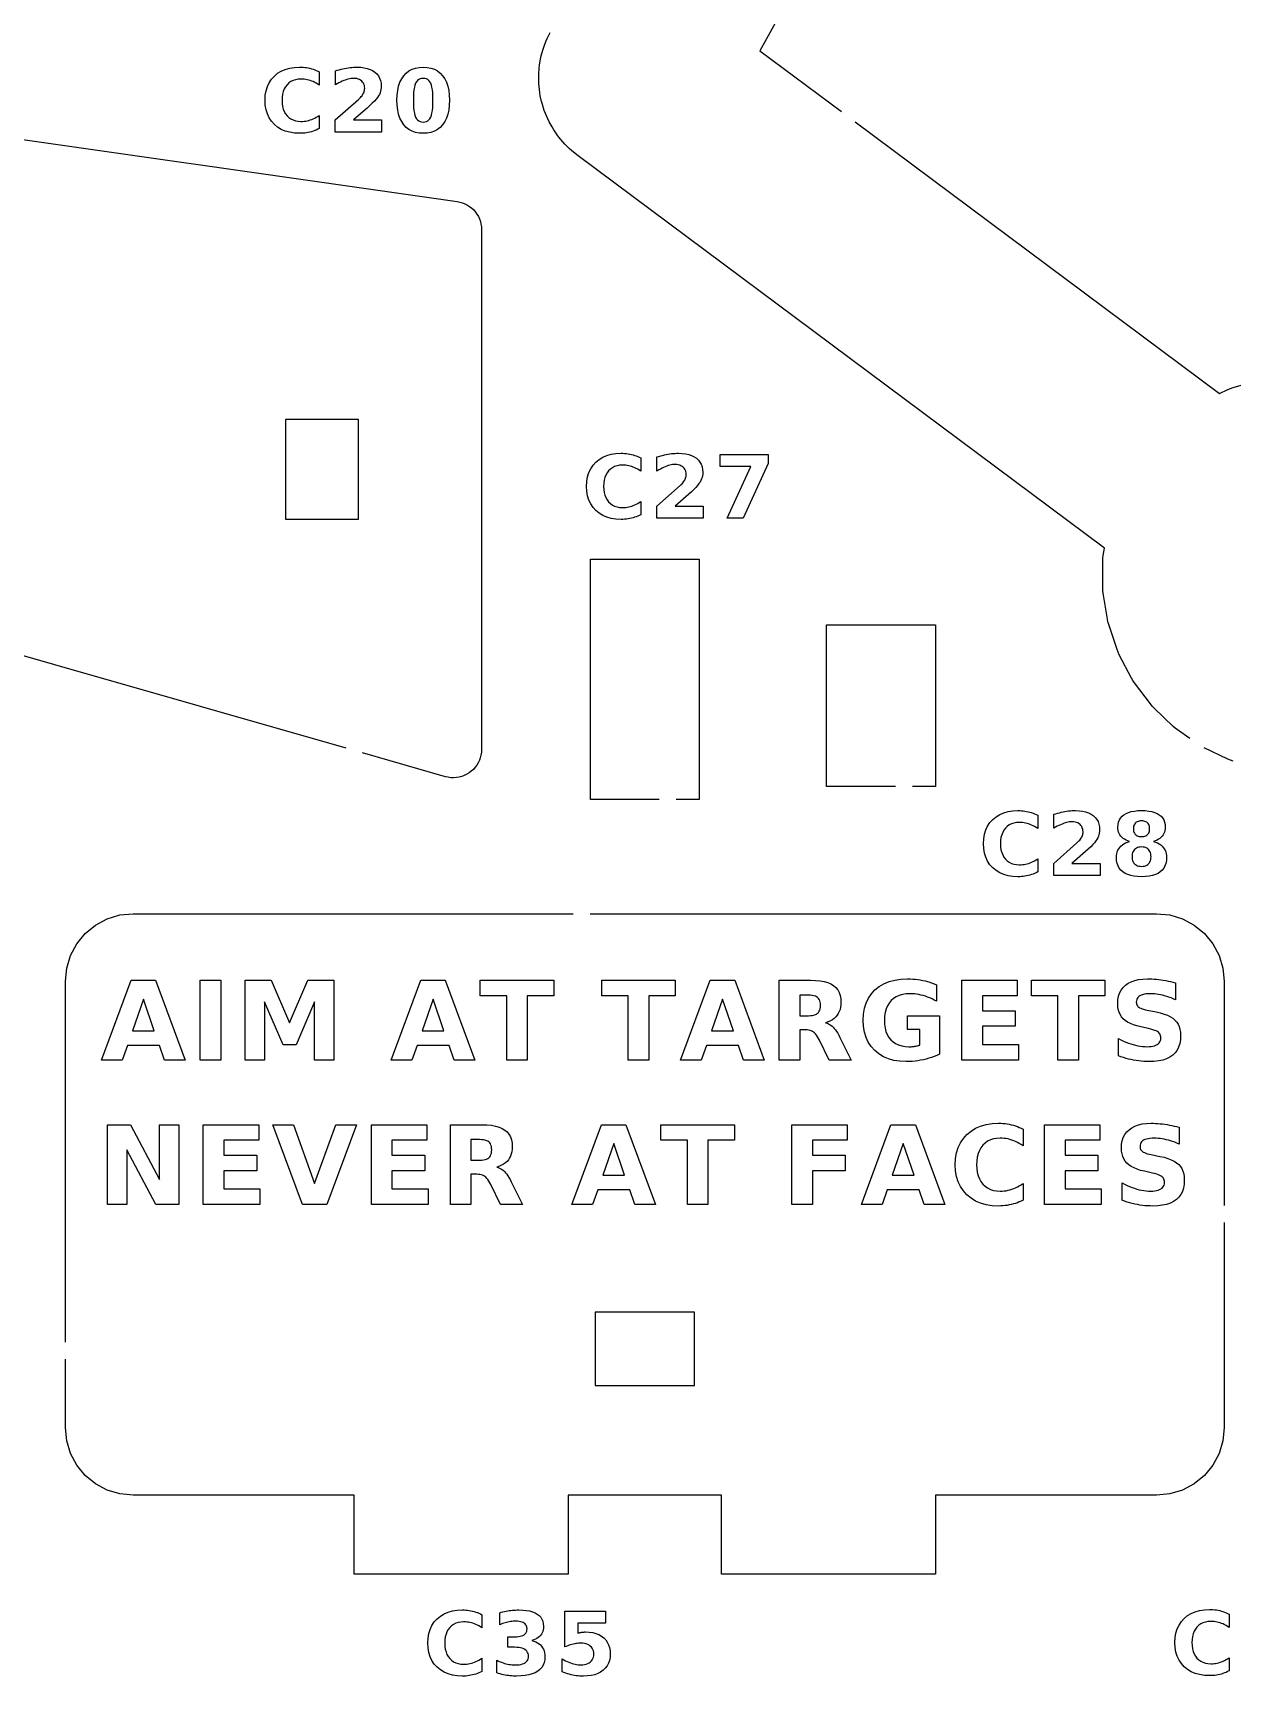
# Model space of a CAD drawing. Header units: millimetres. Extents: x 9 to 296, y 5 to 140.
# Drawn here: x 58.7 to 104.4, y 5 to 67.6 of the extents above; entities that cross this region are included whole.
import ezdxf

# ---------------------------------------------------------------- set-up
doc = ezdxf.new("R2010")
doc.units = ezdxf.units.MM
doc.layers.add('CUT', color=1, linetype='CONTINUOUS')
doc.layers.add('ENGRAVE', color=5, linetype='CONTINUOUS')

msp = doc.modelspace()

# ---------------------------------------------------------------- linework, layer by layer
at = {"layer": 'CUT', "color": 1}
for points in [[(88.0529, 69.9746), (86.3875, 66.9359), (89.497, 64.6198)], [(102.773, 40.743), (102.2959, 41.0723), (102.2118, 41.1355), (102.133, 41.2052), (101.4059, 41.9036), (101.333, 41.9795), (101.2665, 42.061), (100.6608, 42.867), (100.6011, 42.9536), (100.5485, 43.0447), (100.0799, 43.9374), (100.0348, 44.0324), (99.9975, 44.1308), (99.6783, 45.0871), (99.649, 45.1881), (99.628, 45.2912), (99.4662, 46.2864), (99.4536, 46.3908), (99.4493, 46.4959), (99.4493, 47.5041), (99.4536, 47.6092), (99.4662, 47.7136), (99.512, 47.9951), (79.4561, 62.934), (79.4077, 62.9718), (79.2094, 63.1348), (79.1184, 63.2173), (78.957, 63.378), (78.8742, 63.4687), (78.7289, 63.644), (78.6552, 63.7423), (78.5273, 63.9307), (78.4632, 64.0355), (78.3538, 64.2352), (78.3, 64.3456), (78.2102, 64.5549), (78.1671, 64.67), (78.0977, 64.8868), (78.0658, 65.0055), (78.0173, 65.2279), (77.9969, 65.3491), (77.9698, 65.5752), (77.961, 65.6977), (77.9557, 65.9253), (77.9586, 66.0482), (77.9749, 66.2753), (77.9896, 66.3973), (78.0275, 66.6218), (78.0537, 66.7418), (78.1128, 66.9617), (78.1503, 67.0787), (78.2302, 67.2919), (78.2787, 67.4048), (78.3911, 67.6355)], [(90.0183, 64.2315), (103.904, 53.8885), (104.2185, 54.0378), (104.3153, 54.079), (104.4151, 54.1123), (105.3835, 54.3928), (105.4856, 54.418), (105.5894, 54.4349), (106.5903, 54.5564), (106.6951, 54.5649), (106.8003, 54.5649), (107.8077, 54.5243), (107.9126, 54.5158), (108.0164, 54.4989), (109.0042, 54.2973), (109.1064, 54.2721), (109.2062, 54.2388), (109.4684, 54.1393), (124.3127, 67.4196), (124.2712, 67.4961), (124.2219, 67.6124), (124.1838, 67.7329)], [(54.373, 64.1225), (74.8538, 61.1966), (74.9526, 61.1777), (75.0508, 61.1489), (75.1459, 61.111), (75.2369, 61.0641), (75.3231, 61.0088), (75.4036, 60.9456), (75.4777, 60.875), (75.5448, 60.7976), (75.6042, 60.7143), (75.6554, 60.6256), (75.698, 60.5325), (75.7315, 60.4358), (75.7556, 60.3363), (75.7702, 60.235), (75.775, 60.1345), (75.775, 40.3239), (75.77, 40.2213), (75.7548, 40.1178), (75.7296, 40.0163), (75.6947, 39.9177), (75.6503, 39.823), (75.597, 39.733), (75.5351, 39.6487), (75.4654, 39.5707), (75.3884, 39.4999), (75.3049, 39.437), (75.2157, 39.3824), (75.1216, 39.3367), (75.0235, 39.3005), (74.9223, 39.2739), (74.8191, 39.2573), (74.7147, 39.2507), (74.6102, 39.2544), (74.5065, 39.2682), (74.4064, 39.2916), (71.2416, 40.1958)], [(82.55, 38.425), (79.925, 38.425), (79.925, 47.575), (84.075, 47.575), (84.075, 38.425), (83.2, 38.425)], [(70.6166, 40.3744), (48.4029, 46.7212)], [(91.55, 38.925), (88.925, 38.925), (88.925, 45.075), (93.075, 45.075), (93.075, 38.925), (92.2, 38.925)], [(104.4151, 39.8877), (104.3153, 39.921), (104.2185, 39.9622), (103.3177, 40.3897)], [(59.925, 17.7612), (59.925, 31.5037), (59.9741, 32.0024), (60.1207, 32.4855), (60.3587, 32.9308), (60.6789, 33.3211), (61.0692, 33.6413), (61.5145, 33.8793), (61.9976, 34.0259), (62.4963, 34.075), (79.2723, 34.075)], [(79.9223, 34.075), (101.5037, 34.075), (102.0024, 34.0259), (102.4855, 33.8793), (102.9308, 33.6413), (103.3211, 33.3211), (103.6413, 32.9308), (103.8793, 32.4855), (104.0259, 32.0024), (104.075, 31.5037), (104.075, 22.9665)], [(104.075, 22.3165), (104.075, 14.4963), (104.0259, 13.9976), (103.8793, 13.5145), (103.6413, 13.0692), (103.3211, 12.6789), (102.9308, 12.3587), (102.4855, 12.1207), (102.0024, 11.9741), (101.5037, 11.925), (93.075, 11.925), (93.075, 8.925), (84.925, 8.925), (84.925, 11.925), (79.075, 11.925), (79.075, 8.925), (70.925, 8.925), (70.925, 11.925), (62.4963, 11.925), (61.9976, 11.9741), (61.5145, 12.1207), (61.0692, 12.3587), (60.6789, 12.6789), (60.3587, 13.0692), (60.1207, 13.5145), (59.9741, 13.9976), (59.925, 14.4963), (59.925, 17.1112)]]:
    msp.add_lwpolyline(points, dxfattribs=at)
for points in [[(71.095, 52.895), (68.305, 52.895), (68.305, 49.105), (71.095, 49.105), (71.095, 52.895)], [(83.895, 16.105), (83.895, 18.895), (80.105, 18.895), (80.105, 16.105), (83.895, 16.105)]]:
    msp.add_lwpolyline(points, close=True, dxfattribs=at)
at = {"layer": 'ENGRAVE', "color": 5}
for points in [[(69.5373, 63.9467), (69.4785, 63.9205), (69.419, 63.8968), (69.3586, 63.8755), (69.2975, 63.8566), (69.2355, 63.8402), (69.1726, 63.8263), (69.1089, 63.8149), (69.0442, 63.8061), (68.9787, 63.7997), (68.9122, 63.7959), (68.8448, 63.7947), (68.6495, 63.8041), (68.4681, 63.8324), (68.3008, 63.8795), (68.1475, 63.9455), (68.0082, 64.0303), (67.8829, 64.134), (67.7745, 64.2538), (67.6858, 64.3871), (67.6168, 64.5338), (67.5675, 64.6939), (67.538, 64.8675), (67.5281, 65.0544), (67.538, 65.2419), (67.5675, 65.4158), (67.6168, 65.5763), (67.6858, 65.7232), (67.7745, 65.8566), (67.8829, 65.9765), (68.0082, 66.0802), (68.1475, 66.165), (68.3008, 66.231), (68.4681, 66.2781), (68.6495, 66.3064), (68.8448, 66.3158), (68.9122, 66.3146), (68.9787, 66.3108), (69.0442, 66.3044), (69.1089, 66.2956), (69.1726, 66.2842), (69.2355, 66.2702), (69.2975, 66.2538), (69.3586, 66.235), (69.419, 66.2137), (69.4785, 66.19), (69.5373, 66.1638), (69.5952, 66.1352), (69.5952, 65.6322), (69.5373, 65.6701), (69.4796, 65.7044), (69.4222, 65.7352), (69.3651, 65.7624), (69.3083, 65.7862), (69.2517, 65.8064), (69.1948, 65.8233), (69.1369, 65.8371), (69.078, 65.8479), (69.0181, 65.8556), (68.9572, 65.8602), (68.8953, 65.8617), (68.7875, 65.8558), (68.6877, 65.8378), (68.5958, 65.808), (68.5119, 65.7662), (68.436, 65.7125), (68.368, 65.6469), (68.3093, 65.5707), (68.2613, 65.4856), (68.2239, 65.3913), (68.1972, 65.2881), (68.1812, 65.1758), (68.1759, 65.0544), (68.1812, 64.9336), (68.1972, 64.8217), (68.2239, 64.7187), (68.2613, 64.6247), (68.3093, 64.5397), (68.368, 64.4636), (68.436, 64.398), (68.5119, 64.3442), (68.5958, 64.3025), (68.6877, 64.2726), (68.7875, 64.2547), (68.8953, 64.2488), (68.9572, 64.2503), (69.0181, 64.2549), (69.078, 64.2626), (69.1369, 64.2734), (69.1948, 64.2872), (69.2517, 64.3041), (69.3083, 64.3243), (69.3651, 64.348), (69.4222, 64.3753), (69.4796, 64.4061), (69.5373, 64.4404), (69.5952, 64.4783), (69.5952, 63.9753), (69.5373, 63.9467)], [(71.9713, 63.8419), (70.2054, 63.8419), (70.2054, 64.3025), (71.0924, 65.0854), (71.1303, 65.121), (71.1648, 65.1564), (71.1958, 65.1916), (71.2234, 65.2264), (71.2475, 65.261), (71.2682, 65.2953), (71.2856, 65.3297), (71.2999, 65.3646), (71.3109, 65.3999), (71.3188, 65.4356), (71.3236, 65.4719), (71.3252, 65.5085), (71.322, 65.5636), (71.3124, 65.615), (71.2965, 65.6627), (71.2742, 65.7067), (71.2455, 65.747), (71.2104, 65.7836), (71.1701, 65.8154), (71.1255, 65.8415), (71.0768, 65.8617), (71.0238, 65.8762), (70.9666, 65.8849), (70.9053, 65.8878), (70.8557, 65.886), (70.8045, 65.8808), (70.7519, 65.8721), (70.6976, 65.8599), (70.6419, 65.8442), (70.5846, 65.8251), (70.5259, 65.8025), (70.4658, 65.7765), (70.4044, 65.7472), (70.3416, 65.7144), (70.2774, 65.6783), (70.2119, 65.6387), (70.2119, 66.1726), (70.2823, 66.195), (70.3524, 66.2155), (70.4223, 66.2342), (70.4918, 66.2511), (70.5612, 66.2661), (70.6302, 66.2792), (70.6989, 66.2904), (70.7671, 66.2995), (70.8349, 66.3067), (70.9022, 66.3118), (70.9691, 66.3148), (71.0355, 66.3158), (71.1755, 66.3105), (71.3047, 66.2945), (71.423, 66.2678), (71.5306, 66.2305), (71.6274, 66.1824), (71.7134, 66.1238), (71.7872, 66.0555), (71.8476, 65.9789), (71.8946, 65.8939), (71.9282, 65.8004), (71.9483, 65.6986), (71.9551, 65.5883), (71.9522, 65.5228), (71.9437, 65.4589), (71.9294, 65.3964), (71.9095, 65.3355), (71.8839, 65.276), (71.8525, 65.218), (71.8121, 65.1575), (71.759, 65.0906), (71.6934, 65.0172), (71.6153, 64.9373), (71.5245, 64.851), (71.4212, 64.7582), (70.902, 64.3025), (71.9713, 64.3025), (71.9713, 63.8419)], [(74.4891, 64.5196), (74.4385, 64.3719), (74.3734, 64.2396), (74.2938, 64.1226), (74.2009, 64.0224), (74.096, 63.9404), (73.9789, 63.8767), (73.8496, 63.8311), (73.7083, 63.8038), (73.5549, 63.7947), (73.4009, 63.8038), (73.2592, 63.8311), (73.1297, 63.8767), (73.0123, 63.9404), (72.9072, 64.0224), (72.8143, 64.1226), (72.7347, 64.2396), (72.6696, 64.3719), (72.619, 64.5196), (72.5828, 64.6825), (72.5611, 64.8608), (72.5539, 65.0544), (72.5611, 65.2485), (72.5828, 65.4272), (72.619, 65.5905), (72.6696, 65.7384), (72.7347, 65.8708), (72.8143, 65.9879), (72.9072, 66.0881), (73.0123, 66.1701), (73.1297, 66.2338), (73.2592, 66.2794), (73.4009, 66.3067), (73.5549, 66.3158), (73.7083, 66.3067), (73.8496, 66.2794), (73.9789, 66.2338), (74.096, 66.1701), (74.2009, 66.0881), (74.2938, 65.9879), (74.3734, 65.8708), (74.4385, 65.7384), (74.4891, 65.5905), (74.5253, 65.4272), (74.547, 65.2485), (74.5542, 65.0544), (74.547, 64.8608), (74.5253, 64.6825), (74.4891, 64.5196)], [(73.9062, 65.4477), (73.8896, 65.5472), (73.8682, 65.6318), (73.8421, 65.7014), (73.8104, 65.7583), (73.7722, 65.8049), (73.7276, 65.8412), (73.6765, 65.8671), (73.6189, 65.8826), (73.5549, 65.8878), (73.4908, 65.8826), (73.4332, 65.8671), (73.3819, 65.8412), (73.3371, 65.8049), (73.2987, 65.7583), (73.2668, 65.7014), (73.2404, 65.6318), (73.2189, 65.5472), (73.2021, 65.4477), (73.1901, 65.3332), (73.1829, 65.2037), (73.1805, 65.0593), (73.1829, 64.9133), (73.1901, 64.7824), (73.2021, 64.6667), (73.2189, 64.566), (73.2404, 64.4804), (73.2668, 64.4099), (73.2987, 64.3522), (73.3371, 64.305), (73.3819, 64.2683), (73.4332, 64.2421), (73.4908, 64.2263), (73.5549, 64.2211), (73.6184, 64.2263), (73.6757, 64.2421), (73.7266, 64.2683), (73.7712, 64.305), (73.8094, 64.3522), (73.8413, 64.4099), (73.8677, 64.4804), (73.8892, 64.566), (73.906, 64.6667), (73.918, 64.7824), (73.9252, 64.9133), (73.9276, 65.0593), (73.9252, 65.2037), (73.9181, 65.3332), (73.9062, 65.4477)], [(81.7888, 49.2417), (81.7301, 49.2155), (81.6705, 49.1917), (81.6102, 49.1705), (81.549, 49.1516), (81.487, 49.1352), (81.4242, 49.1213), (81.3604, 49.1099), (81.2958, 49.101), (81.2302, 49.0947), (81.1638, 49.0909), (81.0964, 49.0896), (80.9011, 49.099), (80.7197, 49.1273), (80.5524, 49.1745), (80.3991, 49.2404), (80.2598, 49.3253), (80.1345, 49.429), (80.0261, 49.5488), (79.9374, 49.6821), (79.8684, 49.8288), (79.8191, 49.9889), (79.7895, 50.1624), (79.7797, 50.3494), (79.7895, 50.5369), (79.8191, 50.7108), (79.8684, 50.8712), (79.9374, 51.0181), (80.0261, 51.1515), (80.1345, 51.2714), (80.2598, 51.3751), (80.3991, 51.46), (80.5524, 51.5259), (80.7197, 51.5731), (80.9011, 51.6013), (81.0964, 51.6108), (81.1638, 51.6095), (81.2302, 51.6057), (81.2958, 51.5994), (81.3604, 51.5905), (81.4242, 51.5791), (81.487, 51.5652), (81.549, 51.5488), (81.6102, 51.5299), (81.6705, 51.5086), (81.7301, 51.4849), (81.7888, 51.4587), (81.8467, 51.4301), (81.8467, 50.9272), (81.7888, 50.965), (81.7312, 50.9993), (81.6738, 51.0301), (81.6167, 51.0574), (81.5599, 51.0811), (81.5033, 51.1013), (81.4464, 51.1182), (81.3885, 51.1321), (81.3296, 51.1428), (81.2697, 51.1505), (81.2088, 51.1551), (81.1469, 51.1567), (81.0391, 51.1507), (80.9393, 51.1328), (80.8474, 51.103), (80.7635, 51.0612), (80.6875, 51.0075), (80.6195, 50.9418), (80.5608, 50.8657), (80.5128, 50.7805), (80.4755, 50.6863), (80.4488, 50.583), (80.4328, 50.4707), (80.4275, 50.3494), (80.4328, 50.2285), (80.4488, 50.1166), (80.4755, 50.0137), (80.5128, 49.9197), (80.5608, 49.8347), (80.6195, 49.7586), (80.6875, 49.6929), (80.7635, 49.6392), (80.8474, 49.5974), (80.9393, 49.5676), (81.0391, 49.5497), (81.1469, 49.5437), (81.2088, 49.5453), (81.2697, 49.5499), (81.3296, 49.5576), (81.3885, 49.5683), (81.4464, 49.5821), (81.5033, 49.5991), (81.5599, 49.6193), (81.6167, 49.643), (81.6738, 49.6703), (81.7312, 49.7011), (81.7888, 49.7354), (81.8467, 49.7732), (81.8467, 49.2703), (81.7888, 49.2417)], [(84.2229, 49.1368), (82.457, 49.1368), (82.457, 49.5974), (83.344, 50.3803), (83.3819, 50.416), (83.4163, 50.4514), (83.4474, 50.4865), (83.4749, 50.5214), (83.4991, 50.556), (83.5198, 50.5903), (83.5372, 50.6247), (83.5514, 50.6595), (83.5625, 50.6948), (83.5704, 50.7306), (83.5752, 50.7668), (83.5768, 50.8035), (83.5736, 50.8586), (83.564, 50.91), (83.5481, 50.9577), (83.5258, 51.0017), (83.4971, 51.042), (83.462, 51.0785), (83.4217, 51.1104), (83.3771, 51.1364), (83.3283, 51.1567), (83.2754, 51.1711), (83.2182, 51.1798), (83.1568, 51.1827), (83.1072, 51.181), (83.0561, 51.1758), (83.0034, 51.1671), (82.9492, 51.1549), (82.8935, 51.1392), (82.8362, 51.1201), (82.7775, 51.0975), (82.7174, 51.0715), (82.6559, 51.0421), (82.5931, 51.0094), (82.529, 50.9732), (82.4635, 50.9337), (82.4635, 51.4675), (82.5339, 51.4899), (82.604, 51.5105), (82.6738, 51.5292), (82.7434, 51.546), (82.8127, 51.561), (82.8818, 51.5742), (82.9504, 51.5853), (83.0187, 51.5945), (83.0864, 51.6016), (83.1538, 51.6067), (83.2206, 51.6098), (83.287, 51.6108), (83.427, 51.6054), (83.5562, 51.5894), (83.6746, 51.5628), (83.7822, 51.5254), (83.879, 51.4774), (83.9649, 51.4187), (84.0388, 51.3505), (84.0992, 51.2739), (84.1462, 51.1888), (84.1798, 51.0954), (84.1999, 50.9935), (84.2066, 50.8832), (84.2038, 50.8178), (84.1952, 50.7538), (84.181, 50.6914), (84.1611, 50.6304), (84.1354, 50.5709), (84.1041, 50.513), (84.0636, 50.4525), (84.0106, 50.3856), (83.945, 50.3122), (83.8668, 50.2323), (83.7761, 50.146), (83.6728, 50.0532), (83.1536, 49.5974), (84.2229, 49.5974), (84.2229, 49.1368)], [(86.7, 51.2136), (85.7527, 49.1368), (85.1424, 49.1368), (86.0392, 51.1062), (84.8689, 51.1062), (84.8689, 51.5668), (86.7, 51.5668), (86.7, 51.2136)], [(96.9114, 35.634), (96.8527, 35.6078), (96.7932, 35.5841), (96.7328, 35.5628), (96.6716, 35.5439), (96.6097, 35.5275), (96.5468, 35.5136), (96.4831, 35.5022), (96.4184, 35.4933), (96.3529, 35.487), (96.2864, 35.4832), (96.219, 35.4819), (96.0237, 35.4914), (95.8423, 35.5196), (95.675, 35.5668), (95.5217, 35.6328), (95.3824, 35.7176), (95.2571, 35.8213), (95.1487, 35.9411), (95.06, 36.0744), (94.991, 36.2211), (94.9417, 36.3812), (94.9122, 36.5547), (94.9023, 36.7417), (94.9122, 36.9292), (94.9417, 37.1031), (94.991, 37.2636), (95.06, 37.4105), (95.1487, 37.5439), (95.2571, 37.6637), (95.3824, 37.7674), (95.5217, 37.8523), (95.675, 37.9183), (95.8423, 37.9654), (96.0237, 37.9937), (96.219, 38.0031), (96.2864, 38.0018), (96.3529, 37.998), (96.4184, 37.9917), (96.4831, 37.9828), (96.5468, 37.9715), (96.6097, 37.9575), (96.6716, 37.9411), (96.7328, 37.9223), (96.7932, 37.901), (96.8527, 37.8772), (96.9114, 37.8511), (96.9694, 37.8224), (96.9694, 37.3195), (96.9114, 37.3573), (96.8538, 37.3917), (96.7964, 37.4225), (96.7393, 37.4497), (96.6825, 37.4735), (96.6259, 37.4937), (96.569, 37.5106), (96.5111, 37.5244), (96.4522, 37.5352), (96.3923, 37.5428), (96.3314, 37.5475), (96.2695, 37.549), (96.1617, 37.543), (96.0619, 37.5251), (95.97, 37.4953), (95.8861, 37.4535), (95.8101, 37.3998), (95.7421, 37.3342), (95.6835, 37.258), (95.6355, 37.1728), (95.5981, 37.0786), (95.5714, 36.9754), (95.5554, 36.8631), (95.5501, 36.7417), (95.5554, 36.6209), (95.5714, 36.509), (95.5981, 36.406), (95.6355, 36.312), (95.6835, 36.227), (95.7421, 36.1509), (95.8101, 36.0852), (95.8861, 36.0315), (95.97, 35.9898), (96.0619, 35.9599), (96.1617, 35.942), (96.2695, 35.936), (96.3314, 35.9376), (96.3923, 35.9422), (96.4522, 35.9499), (96.5111, 35.9606), (96.569, 35.9745), (96.6259, 35.9914), (96.6825, 36.0116), (96.7393, 36.0353), (96.7964, 36.0626), (96.8538, 36.0934), (96.9114, 36.1277), (96.9694, 36.1655), (96.9694, 35.6626), (96.9114, 35.634)], [(99.3455, 35.5291), (97.5796, 35.5291), (97.5796, 35.9898), (98.4666, 36.7726), (98.5045, 36.8083), (98.539, 36.8437), (98.57, 36.8788), (98.5976, 36.9137), (98.6217, 36.9483), (98.6424, 36.9826), (98.6598, 37.017), (98.6741, 37.0519), (98.6851, 37.0872), (98.693, 37.1229), (98.6978, 37.1591), (98.6994, 37.1958), (98.6962, 37.2509), (98.6866, 37.3023), (98.6707, 37.35), (98.6484, 37.394), (98.6197, 37.4343), (98.5846, 37.4709), (98.5443, 37.5027), (98.4997, 37.5287), (98.451, 37.549), (98.398, 37.5635), (98.3408, 37.5721), (98.2795, 37.575), (98.2299, 37.5733), (98.1787, 37.5681), (98.1261, 37.5594), (98.0718, 37.5472), (98.0161, 37.5315), (97.9588, 37.5124), (97.9001, 37.4898), (97.84, 37.4638), (97.7786, 37.4345), (97.7158, 37.4017), (97.6516, 37.3656), (97.5861, 37.326), (97.5861, 37.8599), (97.6565, 37.8823), (97.7266, 37.9028), (97.7965, 37.9215), (97.866, 37.9384), (97.9354, 37.9533), (98.0044, 37.9665), (98.0731, 37.9777), (98.1413, 37.9868), (98.2091, 37.9939), (98.2764, 37.999), (98.3432, 38.0021), (98.4097, 38.0031), (98.5497, 37.9978), (98.6788, 37.9818), (98.7972, 37.9551), (98.9048, 37.9177), (99.0016, 37.8697), (99.0876, 37.811), (99.1614, 37.7428), (99.2218, 37.6662), (99.2688, 37.5811), (99.3024, 37.4877), (99.3225, 37.3858), (99.3293, 37.2756), (99.3264, 37.2101), (99.3179, 37.1462), (99.3036, 37.0837), (99.2837, 37.0227), (99.2581, 36.9633), (99.2267, 36.9053), (99.1863, 36.8448), (99.1332, 36.7779), (99.0676, 36.7045), (98.9895, 36.6246), (98.8987, 36.5383), (98.7954, 36.4455), (98.2762, 35.9898), (99.3455, 35.9898), (99.3455, 35.5291)], [(100.225, 36.9439), (100.1785, 36.984), (100.138, 37.0282), (100.1037, 37.0762), (100.0757, 37.128), (100.0538, 37.1836), (100.0382, 37.243), (100.0289, 37.3062), (100.0257, 37.3732), (100.0321, 37.4717), (100.0512, 37.562), (100.0831, 37.6442), (100.1277, 37.7183), (100.1851, 37.7842), (100.2552, 37.842), (100.3377, 37.8912), (100.4321, 37.9315), (100.5384, 37.9628), (100.6567, 37.9852), (100.7869, 37.9986), (100.9291, 38.0031), (101.0702, 37.9986), (101.1996, 37.9853), (101.3172, 37.963), (101.4231, 37.9318), (101.5173, 37.8918), (101.5996, 37.8428), (101.6698, 37.7852), (101.7271, 37.7194), (101.7718, 37.6452), (101.8036, 37.5628), (101.8228, 37.4722), (101.8291, 37.3732), (101.826, 37.3062), (101.8166, 37.243), (101.8008, 37.1836), (101.7789, 37.128), (101.7506, 37.0762), (101.716, 37.0282), (101.6753, 36.984), (101.6286, 36.9439), (101.5758, 36.9077), (101.5171, 36.8755), (101.4523, 36.8473), (101.3815, 36.8231), (101.4606, 36.7979), (101.533, 36.768), (101.5986, 36.7334), (101.6575, 36.694), (101.7097, 36.6498), (101.7551, 36.6009), (101.7936, 36.5474), (101.8251, 36.4894), (101.8497, 36.427), (101.8672, 36.36), (101.8777, 36.2886), (101.8812, 36.2127), (101.8745, 36.0972), (101.8545, 35.9915), (101.8212, 35.8956), (101.7745, 35.8095), (101.7145, 35.7332), (101.6411, 35.6667), (101.5547, 35.6102), (101.4553, 35.564), (101.3431, 35.5281), (101.218, 35.5025), (101.08, 35.4871), (100.9291, 35.4819), (100.7776, 35.4871), (100.6391, 35.5025), (100.5134, 35.5281), (100.4006, 35.564), (100.3007, 35.6102), (100.2137, 35.6667), (100.1399, 35.7332), (100.0795, 35.8095), (100.0325, 35.8956), (99.9989, 35.9915), (99.9787, 36.0972), (99.972, 36.2127), (99.9755, 36.2886), (99.986, 36.36), (100.0036, 36.427), (100.0281, 36.4894), (100.0596, 36.5474), (100.0982, 36.6009), (100.1436, 36.6498), (100.1957, 36.694), (100.2546, 36.7334), (100.3202, 36.768), (100.3926, 36.7979), (100.4717, 36.8231), (100.401, 36.8473), (100.3363, 36.8755), (100.2776, 36.9077), (100.225, 36.9439)], [(100.6383, 37.1816), (100.654, 37.1463), (100.6741, 37.1147), (100.6988, 37.0868), (100.7275, 37.0629), (100.7602, 37.0434), (100.7966, 37.0282), (100.8369, 37.0173), (100.8811, 37.0108), (100.9291, 37.0086), (100.976, 37.0108), (101.0193, 37.0173), (101.0589, 37.0282), (101.0947, 37.0434), (101.1269, 37.0629), (101.1553, 37.0868), (101.1797, 37.1147), (101.1996, 37.1463), (101.2151, 37.1816), (101.2262, 37.2206), (101.2328, 37.2633), (101.2351, 37.3097), (101.2328, 37.3561), (101.2262, 37.3988), (101.2151, 37.4377), (101.1996, 37.4729), (101.1797, 37.5043), (101.1553, 37.5319), (101.1269, 37.5555), (101.0947, 37.5749), (101.0589, 37.5899), (101.0193, 37.6006), (100.976, 37.6071), (100.9291, 37.6092), (100.8811, 37.607), (100.8369, 37.6005), (100.7966, 37.5897), (100.7602, 37.5745), (100.7275, 37.555), (100.6988, 37.5311), (100.6741, 37.5032), (100.654, 37.4718), (100.6383, 37.4367), (100.6271, 37.398), (100.6204, 37.3557), (100.6182, 37.3097), (100.6204, 37.2633), (100.6271, 37.2206), (100.6383, 37.1816)], [(100.7309, 36.5737), (100.6926, 36.5497), (100.6589, 36.5204), (100.63, 36.486), (100.6064, 36.4471), (100.5881, 36.4036), (100.575, 36.3554), (100.5671, 36.3027), (100.5645, 36.2453), (100.5671, 36.1879), (100.575, 36.1352), (100.5881, 36.0872), (100.6064, 36.0438), (100.63, 36.0051), (100.6589, 35.971), (100.6926, 35.9419), (100.7309, 35.9181), (100.7736, 35.8996), (100.8209, 35.8864), (100.8727, 35.8785), (100.9291, 35.8758), (100.9849, 35.8785), (101.0361, 35.8864), (101.0829, 35.8996), (101.1251, 35.9181), (101.1628, 35.9419), (101.196, 35.971), (101.2243, 36.0051), (101.2475, 36.0438), (101.2656, 36.0872), (101.2785, 36.1352), (101.2862, 36.1879), (101.2888, 36.2453), (101.2862, 36.3031), (101.2785, 36.3562), (101.2656, 36.4046), (101.2475, 36.4482), (101.2243, 36.4871), (101.196, 36.5212), (101.1628, 36.5503), (101.1251, 36.5741), (101.0829, 36.5926), (101.0361, 36.6058), (100.9849, 36.6137), (100.9291, 36.6164), (100.8727, 36.6137), (100.8209, 36.6057), (100.7736, 36.5924), (100.7309, 36.5737)], [(62.425, 31.5375), (63.3589, 31.5375), (64.484, 28.5), (63.6966, 28.5), (63.5054, 29.0534), (62.2806, 29.0534), (62.0873, 28.5), (61.3, 28.5), (62.425, 31.5375)], [(65.0535, 31.5375), (65.8368, 31.5375), (65.8368, 28.5), (65.0535, 28.5), (65.0535, 31.5375)], [(70.1497, 31.5375), (70.1497, 28.5), (69.4092, 28.5), (69.4092, 30.7217), (68.7093, 29.0839), (68.2129, 29.0839), (67.513, 30.7217), (67.513, 28.5), (66.7704, 28.5), (66.7704, 31.5375), (67.7673, 31.5375), (68.4591, 29.9119), (69.1549, 31.5375), (70.1497, 31.5375)], [(73.4636, 31.5375), (74.3975, 31.5375), (75.5225, 28.5), (74.7352, 28.5), (74.5439, 29.0534), (73.3192, 29.0534), (73.1259, 28.5), (72.3385, 28.5), (73.4636, 31.5375)], [(77.5223, 28.5), (76.739, 28.5), (76.739, 30.9455), (75.7299, 30.9455), (75.7299, 31.5375), (78.5294, 31.5375), (78.5294, 30.9455), (77.5223, 30.9455), (77.5223, 28.5)], [(82.1484, 28.5), (81.3652, 28.5), (81.3652, 30.9455), (80.356, 30.9455), (80.356, 31.5375), (83.1555, 31.5375), (83.1555, 30.9455), (82.1484, 30.9455), (82.1484, 28.5)], [(85.4238, 31.5375), (86.5489, 28.5), (85.7616, 28.5), (85.5703, 29.0534), (84.3455, 29.0534), (84.1523, 28.5), (83.3649, 28.5), (84.49, 31.5375), (85.4238, 31.5375)], [(88.3147, 31.5375), (88.5059, 31.5319), (88.6792, 31.5151), (88.8348, 31.4872), (88.9725, 31.448), (89.0925, 31.3976), (89.1946, 31.3361), (89.2801, 31.2625), (89.35, 31.1758), (89.4044, 31.0762), (89.4433, 30.9636), (89.4666, 30.8379), (89.4744, 30.6993), (89.4703, 30.6019), (89.4582, 30.5105), (89.438, 30.4252), (89.4097, 30.3457), (89.3733, 30.2723), (89.3289, 30.2049), (89.2763, 30.1433), (89.2155, 30.0874), (89.1466, 30.0371), (89.0694, 29.9924), (88.984, 29.9534), (88.8905, 29.9201), (88.9431, 29.9053), (88.9939, 29.8854), (89.0428, 29.8603), (89.0898, 29.8301), (89.135, 29.7948), (89.1783, 29.7543), (89.2208, 29.7075), (89.2635, 29.6533), (89.3063, 29.5918), (89.3492, 29.5228), (89.3924, 29.4464), (89.4357, 29.3626), (89.8609, 28.5), (89.0268, 28.5), (88.6565, 29.2548), (88.6191, 29.3267), (88.5816, 29.3907), (88.5438, 29.4466), (88.5059, 29.4944), (88.4679, 29.5343), (88.4296, 29.5661), (88.3892, 29.5916), (88.3445, 29.6124), (88.2956, 29.6286), (88.2425, 29.6402), (88.1851, 29.6472), (88.1235, 29.6495), (87.9017, 29.6495), (87.9017, 28.5), (87.1184, 28.5), (87.1184, 31.5375), (88.3147, 31.5375)], [(92.9252, 28.6012), (92.8232, 28.5676), (92.72, 28.5379), (92.6155, 28.5122), (92.5098, 28.4904), (92.403, 28.4726), (92.295, 28.4588), (92.186, 28.4489), (92.0758, 28.443), (91.9644, 28.441), (91.7202, 28.4528), (91.4936, 28.4881), (91.2844, 28.547), (91.0928, 28.6295), (90.9186, 28.7356), (90.762, 28.8652), (90.6265, 29.015), (90.5156, 29.1816), (90.4294, 29.3649), (90.3678, 29.5651), (90.3308, 29.782), (90.3185, 30.0157), (90.3311, 30.2518), (90.3687, 30.4705), (90.4314, 30.6718), (90.5193, 30.8557), (90.6322, 31.0222), (90.7702, 31.1713), (90.93, 31.3), (91.1084, 31.4053), (91.3053, 31.4872), (91.5207, 31.5457), (91.7547, 31.5807), (92.0072, 31.5924), (92.1075, 31.5909), (92.2064, 31.5861), (92.3039, 31.5782), (92.4, 31.5671), (92.4947, 31.5529), (92.588, 31.5355), (92.6797, 31.515), (92.7696, 31.4914), (92.8578, 31.4648), (92.9443, 31.4351), (93.029, 31.4024), (93.1119, 31.3666), (93.1119, 30.738), (93.0272, 30.7841), (92.9427, 30.8261), (92.8583, 30.8641), (92.7742, 30.898), (92.6902, 30.9278), (92.6063, 30.9536), (92.5225, 30.9754), (92.4387, 30.9932), (92.3548, 31.007), (92.2709, 31.0169), (92.1868, 31.0228), (92.1028, 31.0248), (91.9528, 31.0176), (91.8147, 30.9958), (91.6885, 30.9595), (91.5743, 30.9086), (91.4719, 30.8433), (91.3816, 30.7634), (91.3042, 30.67), (91.2408, 30.5641), (91.1916, 30.4457), (91.1564, 30.3149), (91.1353, 30.1715), (91.1283, 30.0157), (91.135, 29.8611), (91.1554, 29.7187), (91.1893, 29.5885), (91.2368, 29.4705), (91.2978, 29.3647), (91.3724, 29.2711), (91.4595, 29.1909), (91.558, 29.1253), (91.6679, 29.0742), (91.7892, 29.0378), (91.922, 29.0159), (92.0662, 29.0086), (92.1064, 29.0091), (92.1456, 29.0103), (92.1839, 29.0124), (92.2212, 29.0154), (92.2576, 29.0192), (92.293, 29.0239), (92.3273, 29.0295), (92.3605, 29.036), (92.3924, 29.0435), (92.4232, 29.0519), (92.4528, 29.0613), (92.4812, 29.0717), (92.4812, 29.6617), (92.0031, 29.6617), (92.0031, 30.1866), (93.2238, 30.1866), (93.2238, 28.7258), (93.1255, 28.6803), (93.026, 28.6388), (92.9252, 28.6012)], [(94.8634, 30.3799), (96.1147, 30.3799), (96.1147, 29.7878), (94.8634, 29.7878), (94.8634, 29.092), (96.2388, 29.092), (96.2388, 28.5), (94.0802, 28.5), (94.0802, 31.5375), (96.194, 31.5375), (96.194, 30.9455), (94.8634, 30.9455), (94.8634, 30.3799)], [(98.5234, 28.5), (97.7401, 28.5), (97.7401, 30.9455), (96.731, 30.9455), (96.731, 31.5375), (99.5304, 31.5375), (99.5304, 30.9455), (98.5234, 30.9455), (98.5234, 28.5)], [(101.9686, 30.8972), (101.8876, 30.9238), (101.8072, 30.9473), (101.7275, 30.9679), (101.6489, 30.9853), (101.5718, 30.9995), (101.4961, 31.0106), (101.4219, 31.0185), (101.3492, 31.0232), (101.2779, 31.0248), (101.1884, 31.0227), (101.107, 31.0162), (101.0338, 31.0055), (100.9687, 30.9905), (100.9117, 30.9711), (100.8629, 30.9475), (100.8218, 30.9194), (100.7883, 30.8865), (100.7622, 30.8488), (100.7435, 30.8065), (100.7323, 30.7593), (100.7286, 30.7074), (100.7311, 30.6682), (100.7387, 30.632), (100.7512, 30.5988), (100.7688, 30.5686), (100.7915, 30.5414), (100.8191, 30.5172), (100.8534, 30.495), (100.8959, 30.4739), (100.9465, 30.4539), (101.0054, 30.4349), (101.0725, 30.417), (101.1477, 30.4002), (101.4814, 30.3331), (101.6421, 30.2962), (101.7865, 30.2535), (101.9147, 30.2049), (102.0266, 30.1504), (102.1222, 30.0901), (102.2016, 30.0238), (102.2669, 29.9498), (102.3203, 29.8661), (102.3618, 29.7726), (102.3915, 29.6694), (102.4093, 29.5565), (102.4152, 29.4338), (102.4069, 29.2735), (102.3821, 29.1274), (102.3407, 28.9957), (102.2827, 28.8782), (102.2082, 28.775), (102.1171, 28.6862), (102.0091, 28.6112), (101.8835, 28.55), (101.7405, 28.5023), (101.58, 28.4682), (101.4021, 28.4478), (101.2067, 28.441), (101.1103, 28.4425), (101.0139, 28.4471), (100.9173, 28.4547), (100.8206, 28.4654), (100.7238, 28.4791), (100.6269, 28.4959), (100.5299, 28.5157), (100.4329, 28.5384), (100.3359, 28.5641), (100.239, 28.5927), (100.142, 28.6242), (100.045, 28.6587), (100.045, 29.3199), (100.1414, 29.2705), (100.2368, 29.2253), (100.3311, 29.1844), (100.4243, 29.1477), (100.5165, 29.1152), (100.6075, 29.087), (100.6975, 29.063), (100.7865, 29.0434), (100.8743, 29.0282), (100.9611, 29.0173), (101.0468, 29.0108), (101.1314, 29.0086), (101.2135, 29.011), (101.289, 29.0181), (101.3578, 29.03), (101.4199, 29.0466), (101.4753, 29.068), (101.5241, 29.0941), (101.5657, 29.1246), (101.5998, 29.1592), (101.6263, 29.1978), (101.6453, 29.2406), (101.6566, 29.2874), (101.6604, 29.3382), (101.6578, 29.3839), (101.6501, 29.4259), (101.6373, 29.4644), (101.6193, 29.4992), (101.5961, 29.5304), (101.5678, 29.5579), (101.5319, 29.5833), (101.4857, 29.6077), (101.4292, 29.6312), (101.3626, 29.6538), (101.2857, 29.6755), (101.1986, 29.6963), (100.8954, 29.7634), (100.7503, 29.7992), (100.6188, 29.8414), (100.501, 29.8901), (100.3967, 29.9452), (100.3061, 30.0067), (100.2291, 30.0747), (100.1648, 30.15), (100.1121, 30.2336), (100.0712, 30.3255), (100.042, 30.4255), (100.0244, 30.5339), (100.0186, 30.6505), (100.0267, 30.7959), (100.0511, 30.9297), (100.0918, 31.0518), (100.1488, 31.1623), (100.222, 31.2611), (100.3115, 31.3483), (100.4163, 31.4229), (100.5353, 31.4839), (100.6686, 31.5314), (100.8161, 31.5653), (100.9778, 31.5857), (101.1538, 31.5924), (101.2376, 31.5914), (101.3222, 31.5883), (101.4076, 31.583), (101.4938, 31.5757), (101.5808, 31.5663), (101.6685, 31.5548), (101.7572, 31.5412), (101.8469, 31.5255), (101.9376, 31.5078), (102.0293, 31.4879), (102.1221, 31.4659), (102.2158, 31.4419), (102.2158, 30.799), (102.1327, 30.8348), (102.0503, 30.8675), (101.9686, 30.8972)], [(63.308, 29.6169), (62.893, 30.8254), (62.4759, 29.6169), (63.308, 29.6169)], [(74.3466, 29.6169), (73.9316, 30.8254), (73.5145, 29.6169), (74.3466, 29.6169)], [(84.9579, 30.8254), (84.5409, 29.6169), (85.373, 29.6169), (84.9579, 30.8254)], [(88.4976, 30.2314), (88.5448, 30.2543), (88.5843, 30.2822), (88.6169, 30.316), (88.6436, 30.3564), (88.6644, 30.4033), (88.6792, 30.4567), (88.6881, 30.5168), (88.6911, 30.5833), (88.6881, 30.6492), (88.6792, 30.7086), (88.6644, 30.7614), (88.6436, 30.8076), (88.6169, 30.8473), (88.5843, 30.8804), (88.5448, 30.9077), (88.4976, 30.9301), (88.4426, 30.9475), (88.3799, 30.9599), (88.3095, 30.9674), (88.2313, 30.9699), (87.9017, 30.9699), (87.9017, 30.1907), (88.2313, 30.1907), (88.3095, 30.1932), (88.3799, 30.2008), (88.4426, 30.2136), (88.4976, 30.2314)], [(63.5003, 26.0375), (64.2429, 26.0375), (64.2429, 23), (63.368, 23), (62.2633, 25.0833), (62.2633, 23), (61.5207, 23), (61.5207, 26.0375), (62.3955, 26.0375), (63.5003, 23.9542), (63.5003, 26.0375)], [(65.9578, 24.8799), (67.209, 24.8799), (67.209, 24.2878), (65.9578, 24.2878), (65.9578, 23.592), (67.3331, 23.592), (67.3331, 23), (65.1745, 23), (65.1745, 26.0375), (67.2884, 26.0375), (67.2884, 25.4455), (65.9578, 25.4455), (65.9578, 24.8799)], [(71.0093, 26.0375), (69.8842, 23), (68.9504, 23), (67.8253, 26.0375), (68.6127, 26.0375), (69.4183, 23.7955), (70.222, 26.0375), (71.0093, 26.0375)], [(72.3621, 25.4455), (72.3621, 24.8799), (73.6133, 24.8799), (73.6133, 24.2878), (72.3621, 24.2878), (72.3621, 23.592), (73.7374, 23.592), (73.7374, 23), (71.5788, 23), (71.5788, 26.0375), (73.6927, 26.0375), (73.6927, 25.4455), (72.3621, 25.4455)], [(75.9792, 26.0319), (76.1526, 26.0151), (76.3081, 25.9872), (76.4459, 25.948), (76.5658, 25.8976), (76.668, 25.8361), (76.7534, 25.7625), (76.8234, 25.6758), (76.8778, 25.5762), (76.9166, 25.4636), (76.9399, 25.3379), (76.9477, 25.1993), (76.9437, 25.1019), (76.9316, 25.0105), (76.9113, 24.9252), (76.8831, 24.8457), (76.8467, 24.7723), (76.8022, 24.7049), (76.7497, 24.6433), (76.6889, 24.5874), (76.6199, 24.5371), (76.5427, 24.4924), (76.4574, 24.4534), (76.3638, 24.4201), (76.4165, 24.4053), (76.4672, 24.3854), (76.5161, 24.3603), (76.5632, 24.3301), (76.6084, 24.2948), (76.6517, 24.2543), (76.6942, 24.2075), (76.7368, 24.1533), (76.7796, 24.0918), (76.8226, 24.0228), (76.8657, 23.9464), (76.9091, 23.8626), (77.3343, 23), (76.5001, 23), (76.1298, 23.7548), (76.0925, 23.8267), (76.0549, 23.8907), (76.0172, 23.9466), (75.9793, 23.9944), (75.9412, 24.0343), (75.903, 24.0661), (75.8626, 24.0916), (75.8179, 24.1124), (75.769, 24.1286), (75.7158, 24.1402), (75.6584, 24.1472), (75.5968, 24.1495), (75.375, 24.1495), (75.375, 23), (74.5918, 23), (74.5918, 26.0375), (75.788, 26.0375), (75.9792, 26.0319)], [(81.2809, 26.0375), (82.406, 23), (81.6186, 23), (81.4274, 23.5534), (80.2026, 23.5534), (80.0093, 23), (79.222, 23), (80.347, 26.0375), (81.2809, 26.0375)], [(84.4057, 23), (83.6224, 23), (83.6224, 25.4455), (82.6133, 25.4455), (82.6133, 26.0375), (85.4128, 26.0375), (85.4128, 25.4455), (84.4057, 25.4455), (84.4057, 23)], [(88.3849, 25.4455), (88.3849, 24.8799), (89.6361, 24.8799), (89.6361, 24.2878), (88.3849, 24.2878), (88.3849, 23), (87.6016, 23), (87.6016, 26.0375), (89.7155, 26.0375), (89.7155, 25.4455), (88.3849, 25.4455)], [(92.3113, 26.0375), (93.4364, 23), (92.649, 23), (92.4578, 23.5534), (91.233, 23.5534), (91.0398, 23), (90.2524, 23), (91.3775, 26.0375), (92.3113, 26.0375)], [(96.1945, 23.0687), (96.1191, 23.042), (96.0426, 23.0185), (95.9651, 22.998), (95.8866, 22.9806), (95.8069, 22.9663), (95.7261, 22.9552), (95.6441, 22.9473), (95.5611, 22.9426), (95.4768, 22.941), (95.2327, 22.9528), (95.006, 22.9881), (94.7968, 23.047), (94.6052, 23.1295), (94.4311, 23.2356), (94.2745, 23.3652), (94.1389, 23.515), (94.0281, 23.6816), (93.9418, 23.8649), (93.8802, 24.0651), (93.8433, 24.282), (93.8309, 24.5157), (93.8433, 24.75), (93.8802, 24.9675), (93.9418, 25.168), (94.0281, 25.3517), (94.1389, 25.5184), (94.2745, 25.6683), (94.4311, 25.7979), (94.6052, 25.9039), (94.7968, 25.9864), (95.006, 26.0453), (95.2327, 26.0807), (95.4768, 26.0924), (95.5611, 26.0909), (95.6441, 26.0861), (95.7261, 26.0782), (95.8069, 26.0671), (95.8866, 26.0529), (95.9651, 26.0355), (96.0426, 26.015), (96.1191, 25.9914), (96.1945, 25.9648), (96.2689, 25.9351), (96.3424, 25.9024), (96.4148, 25.8666), (96.4148, 25.238), (96.3424, 25.2853), (96.2703, 25.3282), (96.1986, 25.3666), (96.1272, 25.4007), (96.0562, 25.4304), (95.9855, 25.4556), (95.9143, 25.4768), (95.8419, 25.4941), (95.7683, 25.5075), (95.6934, 25.5171), (95.6173, 25.5229), (95.5399, 25.5248), (95.4052, 25.5174), (95.2804, 25.495), (95.1656, 25.4577), (95.0607, 25.4055), (94.9657, 25.3383), (94.8807, 25.2563), (94.8074, 25.1611), (94.7474, 25.0546), (94.7007, 24.9368), (94.6673, 24.8078), (94.6473, 24.6674), (94.6407, 24.5157), (94.6473, 24.3646), (94.6673, 24.2248), (94.7007, 24.0961), (94.7474, 23.9786), (94.8074, 23.8723), (94.8807, 23.7772), (94.9657, 23.6951), (95.0607, 23.628), (95.1656, 23.5758), (95.2804, 23.5385), (95.4052, 23.5161), (95.5399, 23.5086), (95.6173, 23.5105), (95.6934, 23.5163), (95.7683, 23.5259), (95.8419, 23.5394), (95.9143, 23.5567), (95.9855, 23.5778), (96.0562, 23.6031), (96.1272, 23.6327), (96.1986, 23.6668), (96.2703, 23.7053), (96.3424, 23.7482), (96.4148, 23.7955), (96.4148, 23.1668), (96.3424, 23.1311), (96.2689, 23.0983), (96.1945, 23.0687)], [(98.0137, 24.8799), (99.2649, 24.8799), (99.2649, 24.2878), (98.0137, 24.2878), (98.0137, 23.592), (99.389, 23.592), (99.389, 23), (97.2304, 23), (97.2304, 26.0375), (99.3443, 26.0375), (99.3443, 25.4455), (98.0137, 25.4455), (98.0137, 24.8799)], [(102.11, 25.3972), (102.029, 25.4238), (101.9486, 25.4473), (101.8689, 25.4679), (101.7903, 25.4853), (101.7132, 25.4995), (101.6375, 25.5106), (101.5633, 25.5185), (101.4906, 25.5232), (101.4193, 25.5248), (101.3298, 25.5227), (101.2484, 25.5162), (101.1752, 25.5055), (101.1101, 25.4905), (101.0531, 25.4711), (101.0043, 25.4475), (100.9632, 25.4194), (100.9297, 25.3865), (100.9036, 25.3488), (100.8849, 25.3065), (100.8737, 25.2593), (100.87, 25.2074), (100.8725, 25.1682), (100.8801, 25.132), (100.8926, 25.0988), (100.9102, 25.0686), (100.9329, 25.0414), (100.9605, 25.0172), (100.9948, 24.995), (101.0373, 24.9739), (101.0879, 24.9539), (101.1468, 24.9349), (101.2139, 24.917), (101.2891, 24.9002), (101.6228, 24.8331), (101.7835, 24.7962), (101.9279, 24.7535), (102.0561, 24.7049), (102.168, 24.6504), (102.2636, 24.5901), (102.343, 24.5238), (102.4083, 24.4498), (102.4617, 24.3661), (102.5032, 24.2726), (102.5329, 24.1694), (102.5507, 24.0565), (102.5566, 23.9338), (102.5483, 23.7735), (102.5235, 23.6274), (102.4821, 23.4957), (102.4241, 23.3782), (102.3496, 23.275), (102.2585, 23.1862), (102.1505, 23.1112), (102.0249, 23.05), (101.8819, 23.0023), (101.7214, 22.9682), (101.5435, 22.9478), (101.3481, 22.941), (101.2517, 22.9425), (101.1553, 22.9471), (101.0587, 22.9547), (100.962, 22.9654), (100.8652, 22.9791), (100.7683, 22.9959), (100.6713, 23.0157), (100.5743, 23.0384), (100.4773, 23.0641), (100.3804, 23.0927), (100.2834, 23.1242), (100.1864, 23.1587), (100.1864, 23.8199), (100.2828, 23.7705), (100.3782, 23.7253), (100.4725, 23.6844), (100.5657, 23.6477), (100.6579, 23.6152), (100.7489, 23.587), (100.8389, 23.563), (100.9279, 23.5434), (101.0157, 23.5282), (101.1025, 23.5173), (101.1882, 23.5108), (101.2728, 23.5086), (101.3549, 23.511), (101.4304, 23.5181), (101.4992, 23.53), (101.5613, 23.5466), (101.6167, 23.568), (101.6655, 23.5941), (101.7071, 23.6246), (101.7412, 23.6592), (101.7677, 23.6978), (101.7867, 23.7406), (101.798, 23.7874), (101.8018, 23.8382), (101.7992, 23.8839), (101.7915, 23.9259), (101.7787, 23.9644), (101.7607, 23.9992), (101.7375, 24.0304), (101.7092, 24.0579), (101.6733, 24.0833), (101.6271, 24.1077), (101.5706, 24.1312), (101.504, 24.1538), (101.4271, 24.1755), (101.34, 24.1963), (101.0368, 24.2634), (100.8917, 24.2992), (100.7602, 24.3414), (100.6424, 24.3901), (100.5381, 24.4452), (100.4475, 24.5067), (100.3705, 24.5747), (100.3062, 24.65), (100.2535, 24.7336), (100.2126, 24.8255), (100.1833, 24.9255), (100.1658, 25.0339), (100.16, 25.1505), (100.1681, 25.2959), (100.1925, 25.4297), (100.2332, 25.5518), (100.2902, 25.6623), (100.3634, 25.7611), (100.4529, 25.8483), (100.5577, 25.9229), (100.6767, 25.9839), (100.81, 26.0314), (100.9575, 26.0653), (101.1192, 26.0857), (101.2952, 26.0924), (101.379, 26.0914), (101.4636, 26.0883), (101.549, 26.083), (101.6352, 26.0757), (101.7222, 26.0663), (101.8099, 26.0548), (101.8986, 26.0412), (101.9883, 26.0255), (102.079, 26.0078), (102.1707, 25.9879), (102.2635, 25.9659), (102.3572, 25.9419), (102.3572, 25.299), (102.2741, 25.3348), (102.1917, 25.3675), (102.11, 25.3972)], [(76.0181, 24.7543), (76.0576, 24.7822), (76.0903, 24.816), (76.117, 24.8564), (76.1377, 24.9033), (76.1526, 24.9567), (76.1615, 25.0168), (76.1644, 25.0833), (76.1615, 25.1492), (76.1526, 25.2086), (76.1377, 25.2614), (76.117, 25.3076), (76.0903, 25.3473), (76.0576, 25.3804), (76.0181, 25.4077), (75.9709, 25.4301), (75.916, 25.4475), (75.8533, 25.4599), (75.7828, 25.4674), (75.7046, 25.4699), (75.375, 25.4699), (75.375, 24.6907), (75.7046, 24.6907), (75.7828, 24.6932), (75.8533, 24.7008), (75.916, 24.7136), (75.9709, 24.7314), (76.0181, 24.7543)], [(80.815, 25.3254), (80.3979, 24.1169), (81.23, 24.1169), (80.815, 25.3254)], [(91.8454, 25.3254), (91.4283, 24.1169), (92.2605, 24.1169), (91.8454, 25.3254)], [(75.6782, 5.1634), (75.6186, 5.1397), (75.5583, 5.1184), (75.4971, 5.0995), (75.4351, 5.0831), (75.3723, 5.0692), (75.3085, 5.0578), (75.2439, 5.0489), (75.1783, 5.0426), (75.1119, 5.0388), (75.0445, 5.0375), (74.8491, 5.0469), (74.6678, 5.0752), (74.5005, 5.1224), (74.3472, 5.1883), (74.2079, 5.2732), (74.0826, 5.3769), (73.9742, 5.4967), (73.8855, 5.63), (73.8165, 5.7767), (73.7672, 5.9368), (73.7376, 6.1103), (73.7278, 6.2973), (73.7376, 6.4848), (73.7672, 6.6587), (73.8165, 6.8191), (73.8855, 6.966), (73.9742, 7.0994), (74.0826, 7.2193), (74.2079, 7.323), (74.3472, 7.4079), (74.5005, 7.4738), (74.6678, 7.521), (74.8491, 7.5493), (75.0445, 7.5587), (75.1119, 7.5574), (75.1783, 7.5536), (75.2439, 7.5473), (75.3085, 7.5384), (75.3723, 7.527), (75.4351, 7.5131), (75.4971, 7.4967), (75.5583, 7.4778), (75.6186, 7.4565), (75.6782, 7.4328), (75.7369, 7.4066), (75.7948, 7.378), (75.7948, 6.8751), (75.7369, 6.9129), (75.6793, 6.9472), (75.6219, 6.978), (75.5648, 7.0053), (75.508, 7.029), (75.4514, 7.0492), (75.3945, 7.0661), (75.3366, 7.08), (75.2776, 7.0907), (75.2177, 7.0984), (75.1568, 7.103), (75.0949, 7.1046), (74.9872, 7.0986), (74.8873, 7.0807), (74.7955, 7.0509), (74.7116, 7.0091), (74.6356, 6.9554), (74.5676, 6.8897), (74.5089, 6.8136), (74.4609, 6.7284), (74.4236, 6.6342), (74.3969, 6.5309), (74.3809, 6.4186), (74.3755, 6.2973), (74.3809, 6.1764), (74.3969, 6.0645), (74.4236, 5.9616), (74.4609, 5.8676), (74.5089, 5.7826), (74.5676, 5.7065), (74.6356, 5.6408), (74.7116, 5.5871), (74.7955, 5.5453), (74.8873, 5.5155), (74.9872, 5.4976), (75.0949, 5.4916), (75.1568, 5.4932), (75.2177, 5.4978), (75.2776, 5.5055), (75.3366, 5.5162), (75.3945, 5.5301), (75.4514, 5.547), (75.508, 5.5672), (75.5648, 5.5909), (75.6219, 5.6182), (75.6793, 5.649), (75.7369, 5.6833), (75.7948, 5.7211), (75.7948, 5.2182), (75.7369, 5.1896), (75.6782, 5.1634)], [(77.8448, 6.3422), (77.9104, 6.3081), (77.9693, 6.2687), (78.0218, 6.2242), (78.0676, 6.1744), (78.1067, 6.1197), (78.1386, 6.0602), (78.1635, 5.996), (78.1812, 5.927), (78.1919, 5.8533), (78.1954, 5.7748), (78.1877, 5.6592), (78.1647, 5.5532), (78.1262, 5.4568), (78.0724, 5.3701), (78.0033, 5.293), (77.9187, 5.2255), (77.8194, 5.1681), (77.706, 5.1211), (77.5785, 5.0845), (77.4369, 5.0584), (77.2812, 5.0427), (77.1114, 5.0375), (77.049, 5.0384), (76.9865, 5.0409), (76.924, 5.045), (76.8615, 5.0509), (76.7989, 5.0584), (76.7363, 5.0676), (76.6737, 5.0785), (76.6114, 5.091), (76.5493, 5.1053), (76.4874, 5.1212), (76.4258, 5.1387), (76.3643, 5.158), (76.3643, 5.6414), (76.4229, 5.6133), (76.4813, 5.5876), (76.5395, 5.5643), (76.5976, 5.5433), (76.6556, 5.5248), (76.7135, 5.5087), (76.7711, 5.495), (76.8284, 5.4838), (76.8854, 5.4751), (76.9421, 5.4689), (76.9984, 5.4652), (77.0545, 5.464), (77.1342, 5.4663), (77.2075, 5.4735), (77.2744, 5.4855), (77.3348, 5.5023), (77.3887, 5.5239), (77.4361, 5.5502), (77.4767, 5.581), (77.5098, 5.616), (77.5356, 5.6552), (77.554, 5.6985), (77.5651, 5.746), (77.5688, 5.7976), (77.565, 5.8507), (77.5537, 5.8993), (77.5348, 5.9435), (77.5084, 5.9832), (77.4744, 6.0184), (77.4329, 6.0491), (77.384, 6.0752), (77.3279, 6.0965), (77.2646, 6.1132), (77.1942, 6.125), (77.1165, 6.1322), (77.0317, 6.1345), (76.781, 6.1345), (76.781, 6.5382), (77.0447, 6.5382), (77.12, 6.5402), (77.1886, 6.5464), (77.2506, 6.5567), (77.3058, 6.5711), (77.3544, 6.5896), (77.3962, 6.6122), (77.4316, 6.6391), (77.4604, 6.6702), (77.4829, 6.7056), (77.499, 6.7453), (77.5086, 6.7893), (77.5118, 6.8376), (77.5087, 6.8825), (77.4993, 6.9239), (77.4837, 6.9618), (77.4619, 6.9961), (77.4338, 7.0269), (77.3995, 7.0541), (77.3595, 7.0775), (77.3143, 7.0966), (77.264, 7.1115), (77.2085, 7.1221), (77.1479, 7.1285), (77.0821, 7.1306), (77.0316, 7.1297), (76.9808, 7.1268), (76.9299, 7.1221), (76.8789, 7.1154), (76.8276, 7.1069), (76.7761, 7.0964), (76.7246, 7.0841), (76.6732, 7.07), (76.6219, 7.0541), (76.5707, 7.0364), (76.5196, 7.0169), (76.4685, 6.9955), (76.4685, 7.4545), (76.5303, 7.4711), (76.5919, 7.4863), (76.6532, 7.5001), (76.7145, 7.5124), (76.7755, 7.5232), (76.8364, 7.5326), (76.8969, 7.5406), (76.9572, 7.5471), (77.017, 7.5522), (77.0765, 7.5558), (77.1357, 7.558), (77.1944, 7.5587), (77.3457, 7.5544), (77.4837, 7.5414), (77.6084, 7.5198), (77.72, 7.4896), (77.8182, 7.4507), (77.9032, 7.4032), (77.9751, 7.3471), (78.0339, 7.2822), (78.0796, 7.2085), (78.1123, 7.1262), (78.1319, 7.0351), (78.1384, 6.9353), (78.1353, 6.8664), (78.126, 6.8018), (78.1104, 6.7414), (78.0885, 6.6854), (78.0604, 6.6336), (78.0261, 6.5862), (77.9857, 6.5431), (77.9393, 6.5045), (77.887, 6.4704), (77.8286, 6.4408), (77.7644, 6.4156), (77.6941, 6.3949), (77.7727, 6.3712), (77.8448, 6.3422)], [(80.5048, 7.5147), (80.5048, 7.0541), (79.4469, 7.0541), (79.4469, 6.6781), (79.4708, 6.6844), (79.4947, 6.6902), (79.5187, 6.6954), (79.5427, 6.7002), (79.5668, 6.7045), (79.5909, 6.7083), (79.6152, 6.7115), (79.6399, 6.7141), (79.6648, 6.7162), (79.69, 6.7177), (79.7156, 6.7185), (79.7415, 6.7188), (79.8841, 6.7127), (80.0158, 6.6941), (80.1366, 6.6633), (80.2464, 6.6201), (80.3453, 6.5646), (80.4332, 6.4967), (80.5088, 6.4178), (80.5707, 6.3291), (80.6188, 6.2308), (80.6531, 6.1227), (80.6738, 6.0049), (80.6806, 5.8774), (80.6731, 5.7508), (80.6507, 5.6338), (80.6133, 5.5262), (80.5609, 5.4281), (80.4936, 5.3396), (80.4113, 5.2605), (80.3157, 5.1924), (80.2084, 5.1366), (80.0896, 5.0933), (79.9591, 5.0623), (79.8171, 5.0437), (79.6634, 5.0375), (79.5946, 5.0386), (79.526, 5.042), (79.4577, 5.0475), (79.3896, 5.0552), (79.3217, 5.0652), (79.254, 5.0774), (79.1866, 5.0918), (79.1192, 5.1086), (79.052, 5.1276), (78.9849, 5.149), (78.918, 5.1727), (78.8512, 5.1987), (78.8512, 5.6918), (78.9168, 5.6554), (78.9813, 5.6222), (79.0447, 5.5921), (79.1069, 5.5652), (79.168, 5.5415), (79.228, 5.5209), (79.2868, 5.5035), (79.3445, 5.4893), (79.4011, 5.4782), (79.4566, 5.4703), (79.5109, 5.4655), (79.5641, 5.464), (79.6374, 5.467), (79.7052, 5.4763), (79.7677, 5.4918), (79.8249, 5.5135), (79.8766, 5.5414), (79.923, 5.5754), (79.963, 5.6148), (79.9958, 5.6585), (80.0212, 5.7067), (80.0394, 5.7592), (80.0504, 5.8161), (80.054, 5.8774), (80.0504, 5.9391), (80.0394, 5.9964), (80.0212, 6.0491), (79.9958, 6.0973), (79.963, 6.1409), (79.923, 6.1801), (79.8766, 6.2139), (79.8249, 6.2416), (79.7677, 6.2631), (79.7052, 6.2785), (79.6374, 6.2877), (79.5641, 6.2908), (79.5186, 6.2898), (79.472, 6.2869), (79.4245, 6.282), (79.376, 6.2752), (79.3265, 6.2665), (79.276, 6.2558), (79.2244, 6.2431), (79.1715, 6.2282), (79.1173, 6.2112), (79.0619, 6.1921), (79.0052, 6.1709), (78.9472, 6.1475), (78.9472, 7.5147), (80.5048, 7.5147)], [(104.2087, 5.2079), (104.15, 5.1817), (104.0904, 5.1579), (104.0301, 5.1366), (103.9689, 5.1178), (103.9069, 5.1014), (103.8441, 5.0875), (103.7803, 5.0761), (103.7157, 5.0672), (103.6501, 5.0609), (103.5836, 5.0571), (103.5163, 5.0558), (103.3209, 5.0652), (103.1396, 5.0935), (102.9723, 5.1406), (102.8189, 5.2066), (102.6796, 5.2915), (102.5544, 5.3952), (102.446, 5.515), (102.3572, 5.6483), (102.2883, 5.7949), (102.239, 5.9551), (102.2094, 6.1286), (102.1996, 6.3156), (102.2094, 6.503), (102.239, 6.677), (102.2883, 6.8374), (102.3572, 6.9843), (102.446, 7.1177), (102.5544, 7.2376), (102.6796, 7.3413), (102.8189, 7.4261), (102.9723, 7.4921), (103.1396, 7.5393), (103.3209, 7.5675), (103.5163, 7.577), (103.5836, 7.5757), (103.6501, 7.5719), (103.7157, 7.5656), (103.7803, 7.5567), (103.8441, 7.5453), (103.9069, 7.5314), (103.9689, 7.515), (104.0301, 7.4961), (104.0904, 7.4748), (104.15, 7.4511), (104.2087, 7.4249), (104.2666, 7.3963), (104.2666, 6.8934), (104.2087, 6.9312), (104.151, 6.9655), (104.0937, 6.9963), (104.0366, 7.0236), (103.9797, 7.0473), (103.9232, 7.0675), (103.8663, 7.0844), (103.8083, 7.0983), (103.7494, 7.109), (103.6895, 7.1167), (103.6286, 7.1213), (103.5667, 7.1229), (103.459, 7.1169), (103.3591, 7.099), (103.2673, 7.0692), (103.1833, 7.0274), (103.1074, 6.9737), (103.0394, 6.908), (102.9807, 6.8319), (102.9327, 6.7467), (102.8954, 6.6525), (102.8687, 6.5492), (102.8527, 6.4369), (102.8473, 6.3156), (102.8527, 6.1947), (102.8687, 6.0828), (102.8954, 5.9799), (102.9327, 5.8859), (102.9807, 5.8008), (103.0394, 5.7248), (103.1074, 5.6591), (103.1833, 5.6054), (103.2673, 5.5636), (103.3591, 5.5338), (103.459, 5.5159), (103.5667, 5.5099), (103.6286, 5.5114), (103.6895, 5.5161), (103.7494, 5.5237), (103.8083, 5.5345), (103.8663, 5.5483), (103.9232, 5.5652), (103.9797, 5.5855), (104.0366, 5.6092), (104.0937, 5.6365), (104.151, 5.6672), (104.2087, 5.7016), (104.2666, 5.7394), (104.2666, 5.2365), (104.2087, 5.2079)]]:
    msp.add_lwpolyline(points, close=True, dxfattribs=at)

doc.saveas('drawing.dxf')
